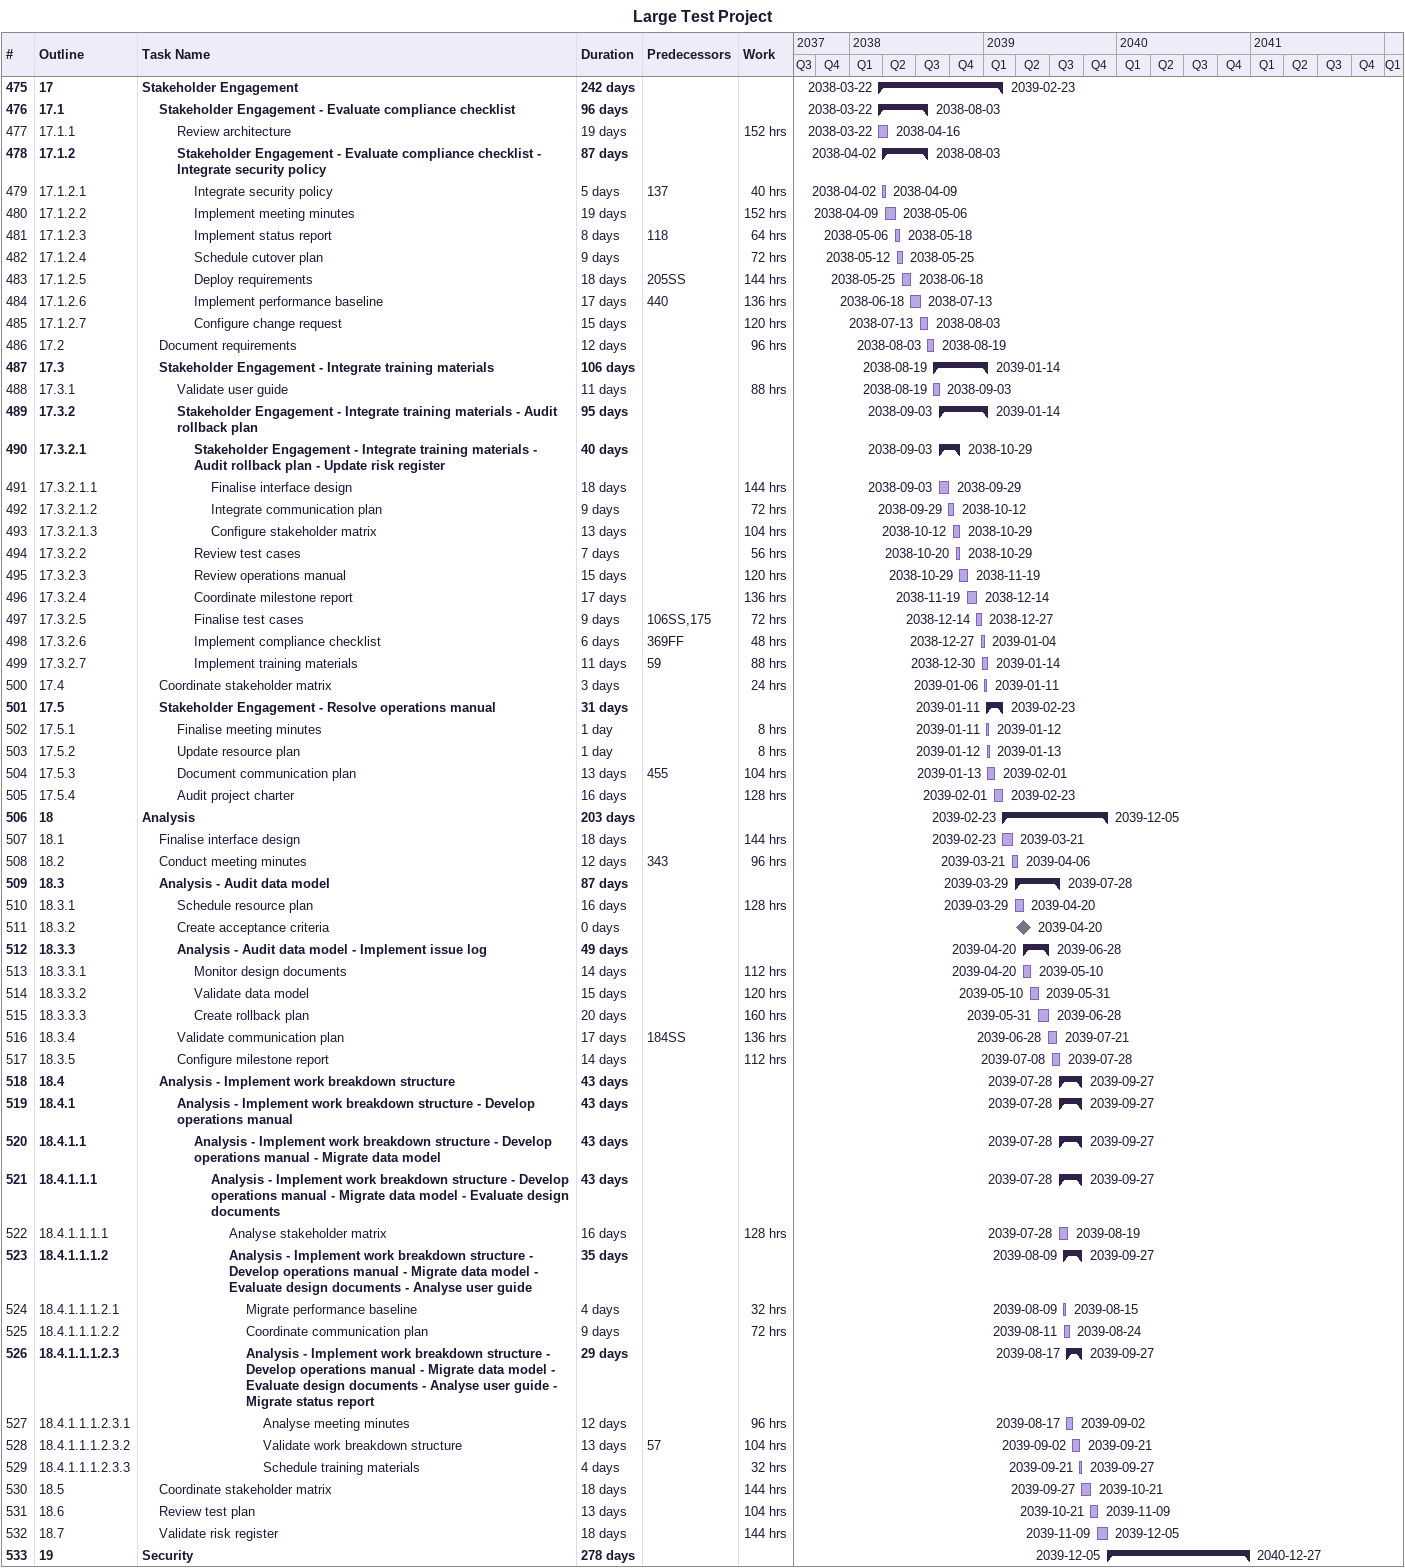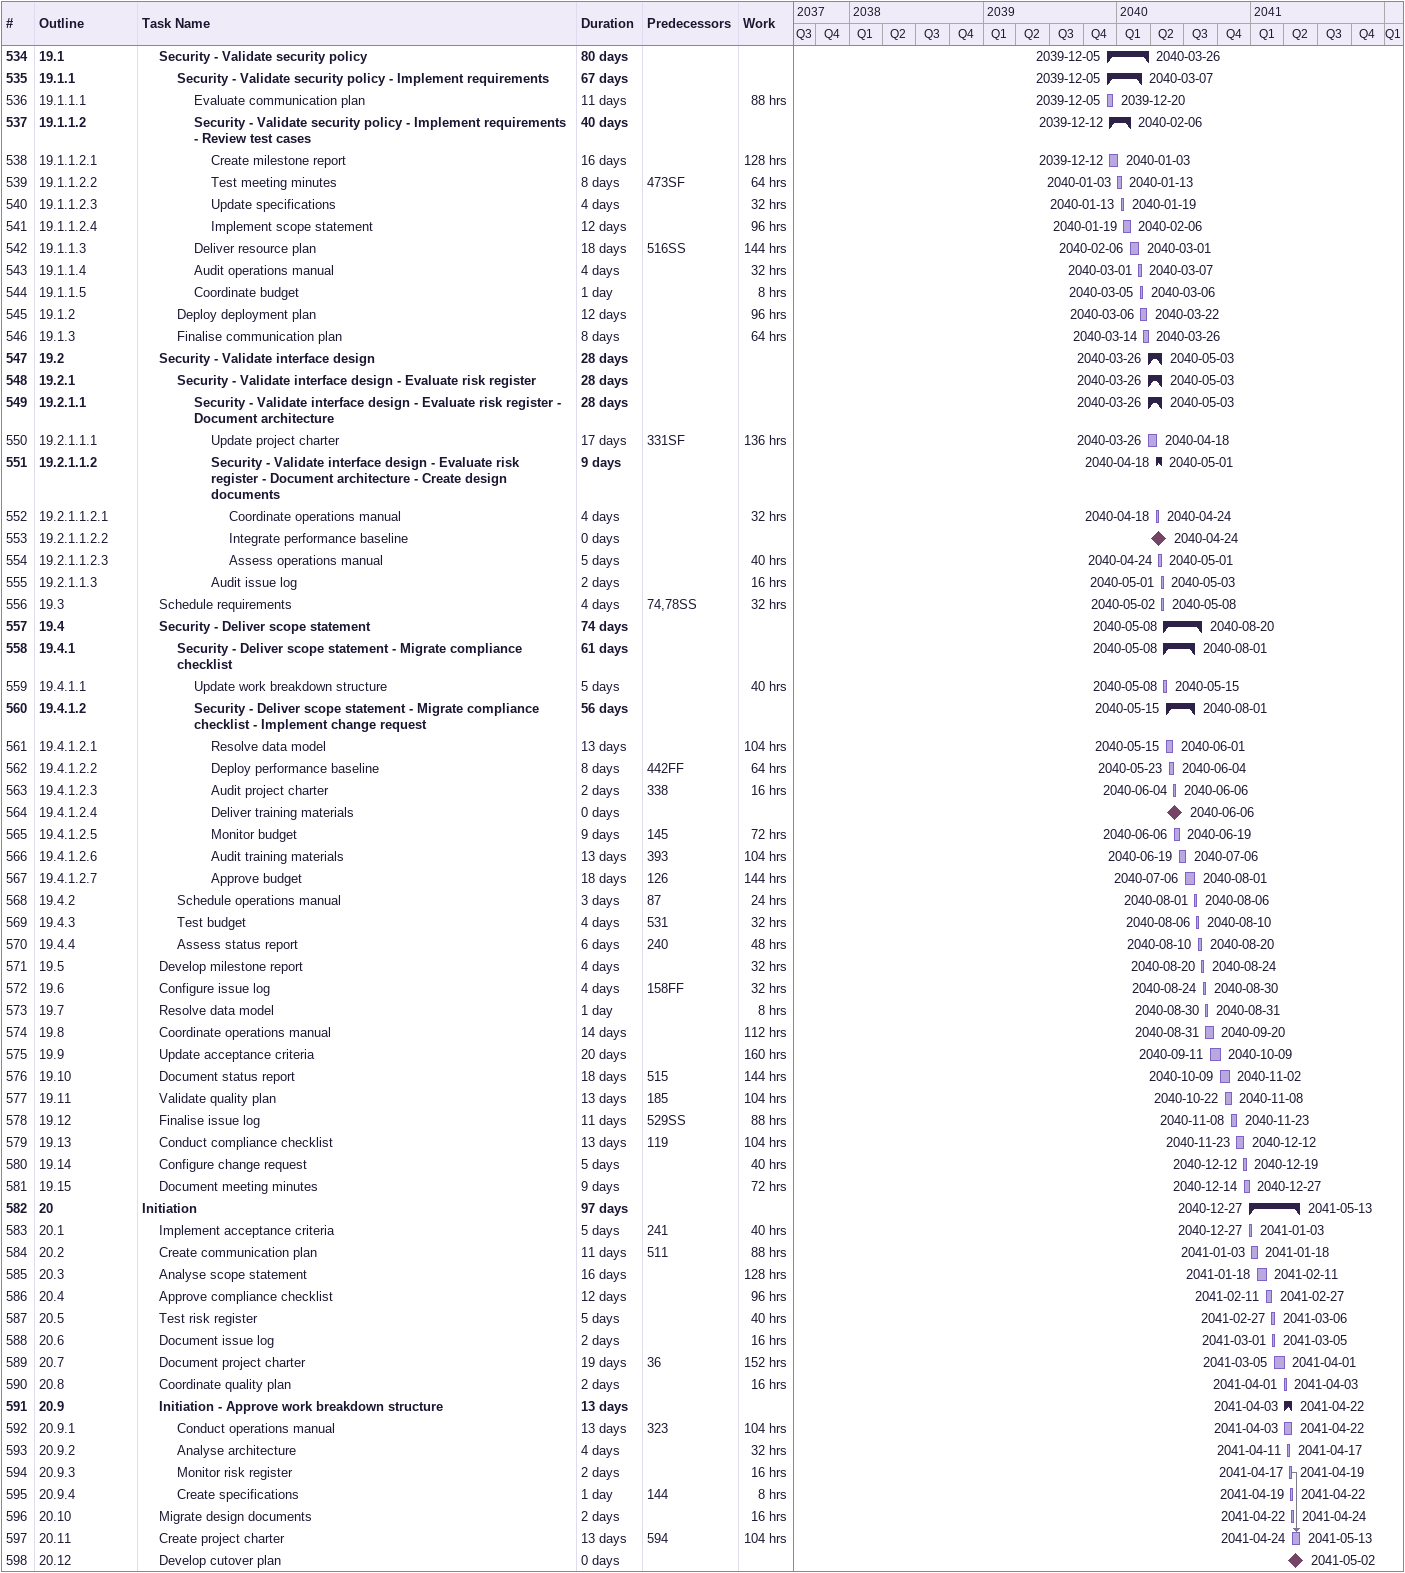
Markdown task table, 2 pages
Large Test Project

| ID | WBS | Task | Duration | Start | Finish | Predecessors | Work (h) |
|---|---|---|---|---|---|---|---|
| 475 | 17 | **Stakeholder Engagement** | 242d | 2038-03-22 | 2039-02-23 |  |  |
| 476 | 17.1 | **Stakeholder Engagement - Evaluate compliance checklist** | 96d | 2038-03-22 | 2038-08-03 |  |  |
| 477 | 17.1.1 | Review architecture | 19d | 2038-03-22 | 2038-04-16 |  | 152 |
| 478 | 17.1.2 | **Stakeholder Engagement - Evaluate compliance checklist - Integrate security policy** | 87d | 2038-04-02 | 2038-08-03 |  |  |
| 479 | 17.1.2.1 | Integrate security policy | 5d | 2038-04-02 | 2038-04-09 | 137 | 40 |
| 480 | 17.1.2.2 | Implement meeting minutes | 19d | 2038-04-09 | 2038-05-06 |  | 152 |
| 481 | 17.1.2.3 | Implement status report | 8d | 2038-05-06 | 2038-05-18 | 118 | 64 |
| 482 | 17.1.2.4 | Schedule cutover plan | 9d | 2038-05-12 | 2038-05-25 |  | 72 |
| 483 | 17.1.2.5 | Deploy requirements | 18d | 2038-05-25 | 2038-06-18 | 205SS | 144 |
| 484 | 17.1.2.6 | Implement performance baseline | 17d | 2038-06-18 | 2038-07-13 | 440 | 136 |
| 485 | 17.1.2.7 | Configure change request | 15d | 2038-07-13 | 2038-08-03 |  | 120 |
| 486 | 17.2 | Document requirements | 12d | 2038-08-03 | 2038-08-19 |  | 96 |
| 487 | 17.3 | **Stakeholder Engagement - Integrate training materials** | 106d | 2038-08-19 | 2039-01-14 |  |  |
| 488 | 17.3.1 | Validate user guide | 11d | 2038-08-19 | 2038-09-03 |  | 88 |
| 489 | 17.3.2 | **Stakeholder Engagement - Integrate training materials - Audit rollback plan** | 95d | 2038-09-03 | 2039-01-14 |  |  |
| 490 | 17.3.2.1 | **Stakeholder Engagement - Integrate training materials - Audit rollback plan - Update risk register** | 40d | 2038-09-03 | 2038-10-29 |  |  |
| 491 | 17.3.2.1.1 | Finalise interface design | 18d | 2038-09-03 | 2038-09-29 |  | 144 |
| 492 | 17.3.2.1.2 | Integrate communication plan | 9d | 2038-09-29 | 2038-10-12 |  | 72 |
| 493 | 17.3.2.1.3 | Configure stakeholder matrix | 13d | 2038-10-12 | 2038-10-29 |  | 104 |
| 494 | 17.3.2.2 | Review test cases | 7d | 2038-10-20 | 2038-10-29 |  | 56 |
| 495 | 17.3.2.3 | Review operations manual | 15d | 2038-10-29 | 2038-11-19 |  | 120 |
| 496 | 17.3.2.4 | Coordinate milestone report | 17d | 2038-11-19 | 2038-12-14 |  | 136 |
| 497 | 17.3.2.5 | Finalise test cases | 9d | 2038-12-14 | 2038-12-27 | 106SS, 175 | 72 |
| 498 | 17.3.2.6 | Implement compliance checklist | 6d | 2038-12-27 | 2039-01-04 | 369FF | 48 |
| 499 | 17.3.2.7 | Implement training materials | 11d | 2038-12-30 | 2039-01-14 | 59 | 88 |
| 500 | 17.4 | Coordinate stakeholder matrix | 3d | 2039-01-06 | 2039-01-11 |  | 24 |
| 501 | 17.5 | **Stakeholder Engagement - Resolve operations manual** | 31d | 2039-01-11 | 2039-02-23 |  |  |
| 502 | 17.5.1 | Finalise meeting minutes | 1d | 2039-01-11 | 2039-01-12 |  | 8 |
| 503 | 17.5.2 | Update resource plan | 1d | 2039-01-12 | 2039-01-13 |  | 8 |
| 504 | 17.5.3 | Document communication plan | 13d | 2039-01-13 | 2039-02-01 | 455 | 104 |
| 505 | 17.5.4 | Audit project charter | 16d | 2039-02-01 | 2039-02-23 |  | 128 |
| 506 | 18 | **Analysis** | 203d | 2039-02-23 | 2039-12-05 |  |  |
| 507 | 18.1 | Finalise interface design | 18d | 2039-02-23 | 2039-03-21 |  | 144 |
| 508 | 18.2 | Conduct meeting minutes | 12d | 2039-03-21 | 2039-04-06 | 343 | 96 |
| 509 | 18.3 | **Analysis - Audit data model** | 87d | 2039-03-29 | 2039-07-28 |  |  |
| 510 | 18.3.1 | Schedule resource plan | 16d | 2039-03-29 | 2039-04-20 |  | 128 |
| 511 | 18.3.2 | Create acceptance criteria | 0d | 2039-04-20 | 2039-04-20 |  |  |
| 512 | 18.3.3 | **Analysis - Audit data model - Implement issue log** | 49d | 2039-04-20 | 2039-06-28 |  |  |
| 513 | 18.3.3.1 | Monitor design documents | 14d | 2039-04-20 | 2039-05-10 |  | 112 |
| 514 | 18.3.3.2 | Validate data model | 15d | 2039-05-10 | 2039-05-31 |  | 120 |
| 515 | 18.3.3.3 | Create rollback plan | 20d | 2039-05-31 | 2039-06-28 |  | 160 |
| 516 | 18.3.4 | Validate communication plan | 17d | 2039-06-28 | 2039-07-21 | 184SS | 136 |
| 517 | 18.3.5 | Configure milestone report | 14d | 2039-07-08 | 2039-07-28 |  | 112 |
| 518 | 18.4 | **Analysis - Implement work breakdown structure** | 43d | 2039-07-28 | 2039-09-27 |  |  |
| 519 | 18.4.1 | **Analysis - Implement work breakdown structure - Develop operations manual** | 43d | 2039-07-28 | 2039-09-27 |  |  |
| 520 | 18.4.1.1 | **Analysis - Implement work breakdown structure - Develop operations manual - Migrate data model** | 43d | 2039-07-28 | 2039-09-27 |  |  |
| 521 | 18.4.1.1.1 | **Analysis - Implement work breakdown structure - Develop operations manual - Migrate data model - Evaluate design documents** | 43d | 2039-07-28 | 2039-09-27 |  |  |
| 522 | 18.4.1.1.1.1 | Analyse stakeholder matrix | 16d | 2039-07-28 | 2039-08-19 |  | 128 |
| 523 | 18.4.1.1.1.2 | **Analysis - Implement work breakdown structure - Develop operations manual - Migrate data model - Evaluate design documents - Analyse user guide** | 35d | 2039-08-09 | 2039-09-27 |  |  |
| 524 | 18.4.1.1.1.2.1 | Migrate performance baseline | 4d | 2039-08-09 | 2039-08-15 |  | 32 |
| 525 | 18.4.1.1.1.2.2 | Coordinate communication plan | 9d | 2039-08-11 | 2039-08-24 |  | 72 |
| 526 | 18.4.1.1.1.2.3 | **Analysis - Implement work breakdown structure - Develop operations manual - Migrate data model - Evaluate design documents - Analyse user guide - Migrate status report** | 29d | 2039-08-17 | 2039-09-27 |  |  |
| 527 | 18.4.1.1.1.2.3.1 | Analyse meeting minutes | 12d | 2039-08-17 | 2039-09-02 |  | 96 |
| 528 | 18.4.1.1.1.2.3.2 | Validate work breakdown structure | 13d | 2039-09-02 | 2039-09-21 | 57 | 104 |
| 529 | 18.4.1.1.1.2.3.3 | Schedule training materials | 4d | 2039-09-21 | 2039-09-27 |  | 32 |
| 530 | 18.5 | Coordinate stakeholder matrix | 18d | 2039-09-27 | 2039-10-21 |  | 144 |
| 531 | 18.6 | Review test plan | 13d | 2039-10-21 | 2039-11-09 |  | 104 |
| 532 | 18.7 | Validate risk register | 18d | 2039-11-09 | 2039-12-05 |  | 144 |
| 533 | 19 | **Security** | 278d | 2039-12-05 | 2040-12-27 |  |  |
| 534 | 19.1 | **Security - Validate security policy** | 80d | 2039-12-05 | 2040-03-26 |  |  |
| 535 | 19.1.1 | **Security - Validate security policy - Implement requirements** | 67d | 2039-12-05 | 2040-03-07 |  |  |
| 536 | 19.1.1.1 | Evaluate communication plan | 11d | 2039-12-05 | 2039-12-20 |  | 88 |
| 537 | 19.1.1.2 | **Security - Validate security policy - Implement requirements - Review test cases** | 40d | 2039-12-12 | 2040-02-06 |  |  |
| 538 | 19.1.1.2.1 | Create milestone report | 16d | 2039-12-12 | 2040-01-03 |  | 128 |
| 539 | 19.1.1.2.2 | Test meeting minutes | 8d | 2040-01-03 | 2040-01-13 | 473SF | 64 |
| 540 | 19.1.1.2.3 | Update specifications | 4d | 2040-01-13 | 2040-01-19 |  | 32 |
| 541 | 19.1.1.2.4 | Implement scope statement | 12d | 2040-01-19 | 2040-02-06 |  | 96 |
| 542 | 19.1.1.3 | Deliver resource plan | 18d | 2040-02-06 | 2040-03-01 | 516SS | 144 |
| 543 | 19.1.1.4 | Audit operations manual | 4d | 2040-03-01 | 2040-03-07 |  | 32 |
| 544 | 19.1.1.5 | Coordinate budget | 1d | 2040-03-05 | 2040-03-06 |  | 8 |
| 545 | 19.1.2 | Deploy deployment plan | 12d | 2040-03-06 | 2040-03-22 |  | 96 |
| 546 | 19.1.3 | Finalise communication plan | 8d | 2040-03-14 | 2040-03-26 |  | 64 |
| 547 | 19.2 | **Security - Validate interface design** | 28d | 2040-03-26 | 2040-05-03 |  |  |
| 548 | 19.2.1 | **Security - Validate interface design - Evaluate risk register** | 28d | 2040-03-26 | 2040-05-03 |  |  |
| 549 | 19.2.1.1 | **Security - Validate interface design - Evaluate risk register - Document architecture** | 28d | 2040-03-26 | 2040-05-03 |  |  |
| 550 | 19.2.1.1.1 | Update project charter | 17d | 2040-03-26 | 2040-04-18 | 331SF | 136 |
| 551 | 19.2.1.1.2 | **Security - Validate interface design - Evaluate risk register - Document architecture - Create design documents** | 9d | 2040-04-18 | 2040-05-01 |  |  |
| 552 | 19.2.1.1.2.1 | Coordinate operations manual | 4d | 2040-04-18 | 2040-04-24 |  | 32 |
| 553 | 19.2.1.1.2.2 | Integrate performance baseline | 0d | 2040-04-24 | 2040-04-24 |  |  |
| 554 | 19.2.1.1.2.3 | Assess operations manual | 5d | 2040-04-24 | 2040-05-01 |  | 40 |
| 555 | 19.2.1.1.3 | Audit issue log | 2d | 2040-05-01 | 2040-05-03 |  | 16 |
| 556 | 19.3 | Schedule requirements | 4d | 2040-05-02 | 2040-05-08 | 74, 78SS | 32 |
| 557 | 19.4 | **Security - Deliver scope statement** | 74d | 2040-05-08 | 2040-08-20 |  |  |
| 558 | 19.4.1 | **Security - Deliver scope statement - Migrate compliance checklist** | 61d | 2040-05-08 | 2040-08-01 |  |  |
| 559 | 19.4.1.1 | Update work breakdown structure | 5d | 2040-05-08 | 2040-05-15 |  | 40 |
| 560 | 19.4.1.2 | **Security - Deliver scope statement - Migrate compliance checklist - Implement change request** | 56d | 2040-05-15 | 2040-08-01 |  |  |
| 561 | 19.4.1.2.1 | Resolve data model | 13d | 2040-05-15 | 2040-06-01 |  | 104 |
| 562 | 19.4.1.2.2 | Deploy performance baseline | 8d | 2040-05-23 | 2040-06-04 | 442FF | 64 |
| 563 | 19.4.1.2.3 | Audit project charter | 2d | 2040-06-04 | 2040-06-06 | 338 | 16 |
| 564 | 19.4.1.2.4 | Deliver training materials | 0d | 2040-06-06 | 2040-06-06 |  |  |
| 565 | 19.4.1.2.5 | Monitor budget | 9d | 2040-06-06 | 2040-06-19 | 145 | 72 |
| 566 | 19.4.1.2.6 | Audit training materials | 13d | 2040-06-19 | 2040-07-06 | 393 | 104 |
| 567 | 19.4.1.2.7 | Approve budget | 18d | 2040-07-06 | 2040-08-01 | 126 | 144 |
| 568 | 19.4.2 | Schedule operations manual | 3d | 2040-08-01 | 2040-08-06 | 87 | 24 |
| 569 | 19.4.3 | Test budget | 4d | 2040-08-06 | 2040-08-10 | 531 | 32 |
| 570 | 19.4.4 | Assess status report | 6d | 2040-08-10 | 2040-08-20 | 240 | 48 |
| 571 | 19.5 | Develop milestone report | 4d | 2040-08-20 | 2040-08-24 |  | 32 |
| 572 | 19.6 | Configure issue log | 4d | 2040-08-24 | 2040-08-30 | 158FF | 32 |
| 573 | 19.7 | Resolve data model | 1d | 2040-08-30 | 2040-08-31 |  | 8 |
| 574 | 19.8 | Coordinate operations manual | 14d | 2040-08-31 | 2040-09-20 |  | 112 |
| 575 | 19.9 | Update acceptance criteria | 20d | 2040-09-11 | 2040-10-09 |  | 160 |
| 576 | 19.10 | Document status report | 18d | 2040-10-09 | 2040-11-02 | 515 | 144 |
| 577 | 19.11 | Validate quality plan | 13d | 2040-10-22 | 2040-11-08 | 185 | 104 |
| 578 | 19.12 | Finalise issue log | 11d | 2040-11-08 | 2040-11-23 | 529SS | 88 |
| 579 | 19.13 | Conduct compliance checklist | 13d | 2040-11-23 | 2040-12-12 | 119 | 104 |
| 580 | 19.14 | Configure change request | 5d | 2040-12-12 | 2040-12-19 |  | 40 |
| 581 | 19.15 | Document meeting minutes | 9d | 2040-12-14 | 2040-12-27 |  | 72 |
| 582 | 20 | **Initiation** | 97d | 2040-12-27 | 2041-05-13 |  |  |
| 583 | 20.1 | Implement acceptance criteria | 5d | 2040-12-27 | 2041-01-03 | 241 | 40 |
| 584 | 20.2 | Create communication plan | 11d | 2041-01-03 | 2041-01-18 | 511 | 88 |
| 585 | 20.3 | Analyse scope statement | 16d | 2041-01-18 | 2041-02-11 |  | 128 |
| 586 | 20.4 | Approve compliance checklist | 12d | 2041-02-11 | 2041-02-27 |  | 96 |
| 587 | 20.5 | Test risk register | 5d | 2041-02-27 | 2041-03-06 |  | 40 |
| 588 | 20.6 | Document issue log | 2d | 2041-03-01 | 2041-03-05 |  | 16 |
| 589 | 20.7 | Document project charter | 19d | 2041-03-05 | 2041-04-01 | 36 | 152 |
| 590 | 20.8 | Coordinate quality plan | 2d | 2041-04-01 | 2041-04-03 |  | 16 |
| 591 | 20.9 | **Initiation - Approve work breakdown structure** | 13d | 2041-04-03 | 2041-04-22 |  |  |
| 592 | 20.9.1 | Conduct operations manual | 13d | 2041-04-03 | 2041-04-22 | 323 | 104 |
| 593 | 20.9.2 | Analyse architecture | 4d | 2041-04-11 | 2041-04-17 |  | 32 |
| 594 | 20.9.3 | Monitor risk register | 2d | 2041-04-17 | 2041-04-19 |  | 16 |
| 595 | 20.9.4 | Create specifications | 1d | 2041-04-19 | 2041-04-22 | 144 | 8 |
| 596 | 20.10 | Migrate design documents | 2d | 2041-04-22 | 2041-04-24 |  | 16 |
| 597 | 20.11 | Create project charter | 13d | 2041-04-24 | 2041-05-13 | 594 | 104 |
| 598 | 20.12 | Develop cutover plan | 0d | 2041-05-02 | 2041-05-02 |  |  |
